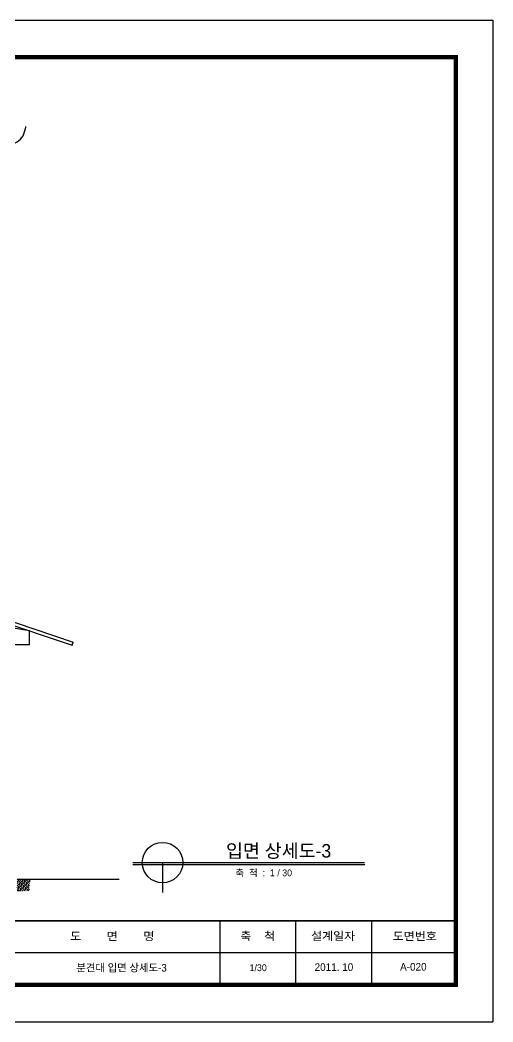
# Model space of a CAD drawing. Extents: x 194806 to 207421, y -159029 to -150119.
# Drawn here: x 203214 to 207421, y -159029 to -150119 of the extents above; entities that cross this region are included whole.
import ezdxf
from ezdxf.enums import TextEntityAlignment as Align

# ---------------------------------------------------------------- set-up
doc = ezdxf.new("R2010")
doc.units = 0
doc.header["$LTSCALE"] = 50
doc.header["$MEASUREMENT"] = 0
for name, color, linetype in [('COR', 4, 'CONTINUOUS'), ('DIM', 7, 'CONTINUOUS'), ('h', 5, 'CONTINUOUS'), ('HAT', 5, 'CONTINUOUS'), ('HATCH', 5, 'CONTINUOUS'), ('TEX', 7, 'CONTINUOUS'), ('TEXT', 7, 'CONTINUOUS'), ('W-2', 2, 'CONTINUOUS'), ('WAL', 3, 'CONTINUOUS')]:
    doc.layers.add(name, color=color, linetype=linetype)
doc.styles.add('HY울릉도M', font='HYWULM_0.TTF')
doc.styles.add('title', font='HYWULB_0.TTF', dxfattribs={"width": 0.6})
doc.styles.add('현창', font='HYWULM_0.TTF')

# ---------------------------------------------------------------- blocks, each defined once
blk = doc.blocks.new('20')
at = {"layer": 'COR', "linetype": 'Continuous'}
for p, q in [((294331, -53606), (294331, -57398)), ((294331, -53606), (294331, -57398)), ((298824, -53606), (298824, -57398)), ((303324, -53606), (303324, -57398)), ((308324, -55502), (230424, -55502)), ((308324, -55502), (230424, -55502))]:
    blk.add_line(p, q, dxfattribs=at)
at = {"layer": 'COR', "linetype": 'Continuous', "const_width": 270}
blk.add_lwpolyline([(230424, -2398), (230424, -57398), (308324, -57398), (308324, -2398)], close=True, dxfattribs=at)
at = {"layer": 'COR', "linetype": 'Continuous', "const_width": 94.8}
blk.add_lwpolyline([(308324, -53606), (230424, -53606)], dxfattribs=at)
at = {"layer": 'HAT'}
for p, q in [((226424, -198), (310524, -198)), ((310524, -198), (310524, -59598)), ((226424, -59598), (310524, -59598))]:
    blk.add_line(p, q, dxfattribs=at)
at = {"layer": 'WAL', "linetype": 'Continuous', "style": 'HY울릉도M', "width": 1.1}
for s, height, p in [('도        면        명', 474.35, (285449, -54755)), ('축    척', 474.3, (295539, -54743)), ('설계일자', 474.3, (299737, -54743)), ('도면번호', 474.3, (304577, -54755))]:
    blk.add_text(s, height=height, dxfattribs=at).set_placement(p)

msp = doc.modelspace()

# ---------------------------------------------------------------- hatches: boundary and pattern name
at = {"layer": 'h'}
h = msp.add_hatch(dxfattribs=at)
h.set_pattern_fill('ANSI33', color=256, scale=100, style=0)
h.set_pattern_definition([(45, (383798.026, -244635.433), (-17.6776695, 17.6776695), []), (45, (383815.703, -244635.433), (-17.6776695, 17.6776695), [12.5, -6.25])])
h.paths.add_polyline_path([(203298.651, -157758.881), (203188.651, -157758.881), (203188.651, -157863.881), (203298.651, -157863.881)])

# ---------------------------------------------------------------- linework, layer by layer
at = {"layer": 'DIM'}
for p, q in [((204482.084, -157611.743), (204482.084, -157877.457)), ((204217.639, -157628.886), (206280.75, -157628.886))]:
    msp.add_line(p, q, dxfattribs=at)
msp.add_circle((204482.084, -157611.743), 180, dxfattribs=at)
at = {"layer": 'HAT'}
for p, q in [((202838.651, -155364.391), (203688.245, -155651.128)), ((202838.651, -155396.053), (203678.651, -155679.553)), ((203298.651, -155551.303), (202838.651, -155476.303)), ((203298.651, -155671.303), (203298.651, -155551.303)), ((203678.651, -155679.553), (203688.245, -155651.128)), ((202838.651, -155671.303), (203298.651, -155671.303))]:
    msp.add_line(p, q, dxfattribs=at)
at = {"layer": 'HATCH'}
msp.add_line((203263.034, -151065.57), (203259.091, -151093.852), dxfattribs=at)
msp.add_arc((203110.516, -151073.224), 150, 294.3748898, 352.0953651, dxfattribs=at)
at = {"layer": 'TEX', "const_width": 10.286}
msp.add_lwpolyline([(204217.084, -157611.743), (206279.733, -157611.743)], dxfattribs=at)
at = {"layer": 'W-2'}
for p, q in [((203188.651, -157758.881), (203298.651, -157758.881)), ((203298.651, -157758.881), (203298.651, -157787.204)), ((203298.651, -157758.881), (204096.467, -157758.881)), ((203217.722, -157863.881), (203188.651, -157863.881))]:
    msp.add_line(p, q, dxfattribs=at)

# ---------------------------------------------------------------- block references
at = {"layer": 'WAL', "xscale": 0.1500000000232831, "yscale": 0.1500000000232831, "zscale": 0.15}
msp.add_blockref('20', (160842.234, -150089.181), dxfattribs=at)

# ---------------------------------------------------------------- texts
at = {"layer": 'TEX', "style": 'title'}
msp.add_text('  입면 상세도-3', height=120, dxfattribs=at).set_placement((204958.932, -157566.923))
at = {"layer": 'TEXT', "style": '현창'}
msp.add_text('축  척  :  1 / 30', height=60, dxfattribs=at).set_placement((205130.161, -157732.935))
at = {"layer": 'WAL', "style": 'HY울릉도M'}
msp.add_text('분견대 입면 상세도-3', height=67.5, dxfattribs=at).set_placement((203715.106, -158580.642))
at = {"layer": 'WAL', "linetype": 'Continuous', "style": 'HY울릉도M'}
msp.add_text('2011. 10', height=67.5, dxfattribs=at).set_placement((206006.473, -158541.547), align=Align.MIDDLE_CENTER)
at = {"layer": 'WAL', "style": 'HY울릉도M'}
for s, height, p in [('A-020', 67.5, (206712.733, -158572.424)), ('1/30', 60, (205332.582, -158576.997))]:
    msp.add_text(s, height=height, dxfattribs=at).set_placement(p, align=Align.CENTER)

doc.saveas('drawing.dxf')
